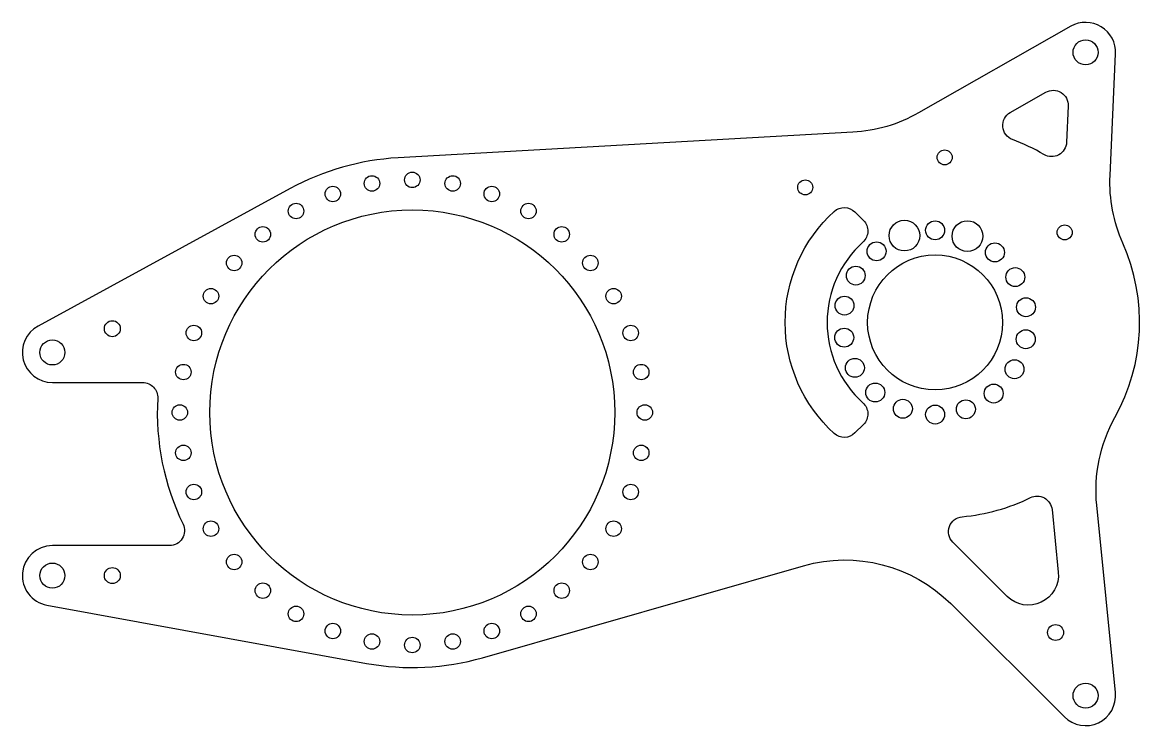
# Model space of a CAD drawing. Header units: inches. Extents: x -15.4 to 3.2, y -6.7 to 5.
import ezdxf

# ---------------------------------------------------------------- set-up
doc = ezdxf.new("R2010")
doc.units = ezdxf.units.IN
doc.header["$MEASUREMENT"] = 0

msp = doc.modelspace()

# ---------------------------------------------------------------- linework, layer by layer
for points in [[(0.1, -4.685), (1.996, -6.572, 0.70386), (2.846, -6.168), (2.535, -3.047, -0.153121), (2.839, -1.582, 0.235828), (2.97, 1.319, -0.116206), (2.757, 2.446), (2.848, 4.478, 0.590204), (2.102, 4.935), (-0.434, 3.492, -0.115788), (-1.53, 3.169), (-9.112, 2.743, 0.111212), (-10.908, 2.231), (-15.113, -0.061, 0.777089), (-14.874, -1), (-13.367, -1, -0.430589), (-13.118, -1.264, 0.127742), (-12.696, -3.359, -0.553932), (-12.921, -3.718), (-14.874, -3.718, 0.913673), (-14.964, -4.71), (-9.636, -5.681, 0.115284), (-7.705, -5.586), (-2.351, -4.054, -0.271881)], [(1.094, 3.499), (1.685, 3.835, -0.590204), (2.059, 3.606), (2.032, 3.001, -0.565999), (1.655, 2.797, 0.044718), (1.131, 3.047, -0.637102)], [(-1.354, -1.7), (-1.496, -1.842, -0.400335), (-1.841, -1.85, -0.44239), (-1.841, 1.85, -0.400335), (-1.496, 1.842), (-1.354, 1.7, -0.429606), (-1.364, 1.338, 0.445173), (-1.364, -1.338, -0.429606)], [(1.789, -3.118), (1.893, -4.161, -0.70386), (1.042, -4.565), (0.136, -3.663, -0.637102), (0.291, -3.237, 0.091763), (1.43, -2.919, -0.52282)]]:
    msp.add_lwpolyline(points, format="xyb", close=True)
for centre, radius in [((2.349, 4.5), 0.209), ((0, 2.75), 0.125), ((-9.547, 2.316), 0.129), ((-8.874, 2.375), 0.129), ((-8.201, 2.316), 0.129), ((-10.199, 2.141), 0.129), ((-7.549, 2.141), 0.129), ((-2.325, 2.25), 0.125), ((-8.874, -1.5), 3.375), ((-10.812, 1.856), 0.129), ((-6.937, 1.856), 0.129), ((-0.671, 1.447), 0.256), ((-0.159, 1.535), 0.158), ((0.379, 1.438), 0.256), ((-11.365, 1.468), 0.129), ((-6.383, 1.468), 0.129), ((2, 1.5), 0.125), ((-1.135, 1.185), 0.158), ((0.838, 1.167), 0.158), ((-11.843, 0.991), 0.129), ((-5.906, 0.991), 0.129), ((-0.159, 0), 1.125), ((-1.482, 0.78), 0.157), ((1.177, 0.756), 0.158), ((-12.23, 0.438), 0.129), ((-5.518, 0.438), 0.129), ((-1.669, 0.28), 0.157), ((1.355, 0.253), 0.158), ((-13.874, -0.104), 0.133), ((-12.515, -0.175), 0.129), ((-5.233, -0.175), 0.129), ((-1.674, -0.253), 0.158), ((1.351, -0.28), 0.158), ((-14.874, -0.5), 0.209), ((-12.69, -0.827), 0.129), ((-5.058, -0.827), 0.129), ((-1.496, -0.756), 0.158), ((1.164, -0.78), 0.158), ((-1.157, -1.167), 0.158), ((0.817, -1.185), 0.158), ((-0.697, -1.438), 0.158), ((0.353, -1.447), 0.158), ((-12.749, -1.5), 0.129), ((-4.999, -1.5), 0.129), ((-0.159, -1.535), 0.158), ((-12.69, -2.173), 0.129), ((-5.058, -2.173), 0.129), ((-12.515, -2.825), 0.129), ((-5.233, -2.825), 0.129), ((-12.23, -3.437), 0.129), ((-5.518, -3.437), 0.129), ((-11.843, -3.991), 0.129), ((-5.906, -3.991), 0.129), ((-14.874, -4.218), 0.209), ((-13.874, -4.218), 0.133), ((-11.365, -4.468), 0.129), ((-6.383, -4.468), 0.129), ((-10.812, -4.856), 0.129), ((-6.937, -4.856), 0.129), ((-10.199, -5.141), 0.129), ((-7.549, -5.141), 0.129), ((-9.547, -5.316), 0.129), ((-8.201, -5.316), 0.129), ((1.849, -5.166), 0.133), ((-8.874, -5.375), 0.129), ((2.349, -6.218), 0.209)]:
    msp.add_circle(centre, radius)

doc.saveas('drawing.dxf')
